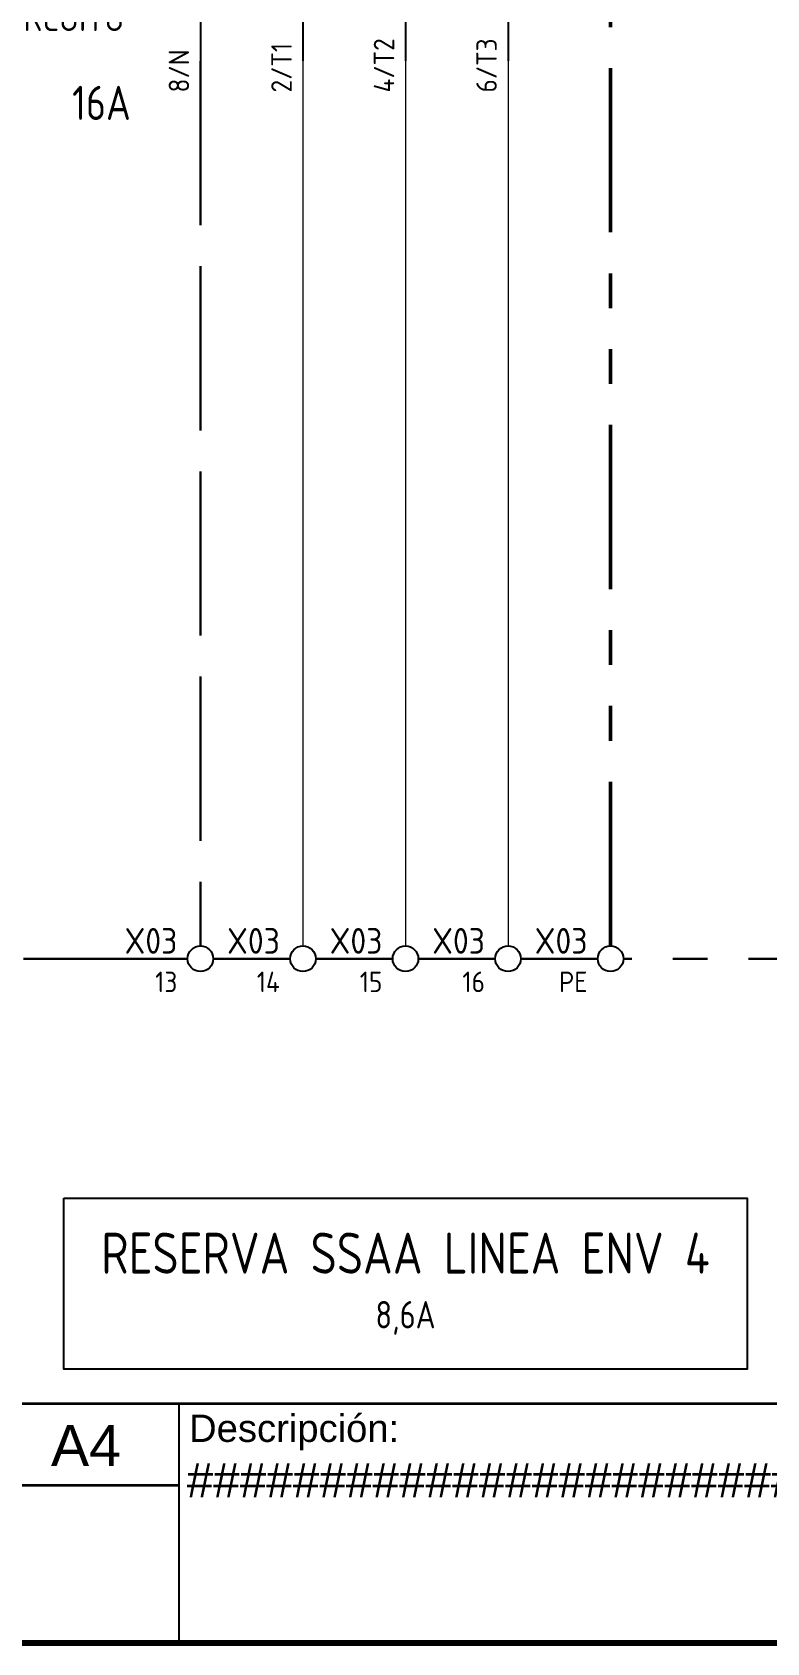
# Model space of a CAD drawing. Header units: inches. Extents: x 13 to 24.7, y 14 to 22.3.
# Drawn here: x 16.656 to 18.771, y 14.179 to 18.814 of the extents above; entities that cross this region are included whole.
import ezdxf
from ezdxf.enums import TextEntityAlignment as Align

# ---------------------------------------------------------------- set-up
doc = ezdxf.new("R2010")
doc.units = ezdxf.units.IN
doc.header["$MEASUREMENT"] = 0
doc.linetypes.add('ACAD_ISO02W100', pattern=[15, 12, -3])
doc.linetypes.add('ACAD_ISO12W100', pattern=[21, 12, -3, 0, -3, 0, -3])
for name, color, linetype, lineweight in [('cond_neutro', 5, 'ACAD_ISO02W100', 30), ('cond_tierra', 3, 'ACAD_ISO12W100', 50), ('GABINETE', 2, 'ACAD_ISO12W100', 30), ('RECUADRO', 7, 'Continuous', 60)]:
    doc.layers.add(name, color=color, linetype=linetype, lineweight=lineweight)
doc.layers.add('CONDUCTOR', color=7, linetype='Continuous', lineweight=15, true_color=0x850585)
for name, color, linetype in [('DESC', 7, 'Continuous'), ('MISC', 7, 'Continuous'), ('RECUADRO_TEXTOS', 7, 'Continuous'), ('SYMS', 7, 'Continuous'), ('TAGS', 7, 'Continuous'), ('TERMS', 7, 'Continuous')]:
    doc.layers.add(name, color=color, linetype=linetype)
doc.styles.add('ARIAL', font='arial.ttf')
doc.styles.add('WD_IEC', font='ISOCP2.shx', dxfattribs={"width": 0.9, "height": 4})

# ---------------------------------------------------------------- blocks, each defined once
blk = doc.blocks.new('HOJA A4_REV1')
blk.add_line((103.42, 22.5), (103.42, 5))
at = {"layer": 'RECUADRO', "lineweight": 35}
for p, q in [((5, 22.5), (167, 22.5)), ((103.42, 16.5), (75, 16.5))]:
    blk.add_line(p, q, dxfattribs=at)
at = {"layer": 'RECUADRO', "lineweight": 80}
blk.add_line((5, 5), (292, 5), dxfattribs=at)
blk.add_line((5, 5), (292, 5), dxfattribs=at)
at = {"style": 'ARIAL', "flags": 9}
blk.add_attdef('WD_TB', (-40.35, 229.75), '', height=3, dxfattribs=at)
at = {"style": 'ARIAL'}
blk.add_attdef('ARCHIVO', (295.38, 18.88), '', height=2, rotation=90, dxfattribs=at)
blk.add_attdef('SECTION', text='', height=2.5, dxfattribs=at).set_placement((275.5, 21.06), align=Align.TOP_CENTER)
for tag, p, height in [('DESCRIPCION_001', (103.99, 15.64), 2.5), ('D', (267.8, 7.3), 5), ('SH', (274.13, 7.31), 5)]:
    blk.add_attdef(tag, p, '', height=height, dxfattribs=at)
blk.add_attdef('TAB', text='', height=3.8, dxfattribs=at).set_placement((248.4, 11.65), align=Align.MIDDLE_CENTER)
blk.add_attdef('FECHA', text='', height=2.5, dxfattribs=at).set_placement((89.14, 9.34), align=Align.MIDDLE)
at = {"layer": 'RECUADRO_TEXTOS', "style": 'ARIAL'}
for s, width, insert, char_height, attachment_point in [('Descripción:', 15.5, (104.17, 20.38), 2, 4), ('A4', 7.9389, (96.63, 19.42), 3, 5)]:
    blk.add_mtext_dynamic_manual_height_columns(s, width=width, gutter_width=20, heights=[0], dxfattribs=dict(at, insert=insert, char_height=char_height, attachment_point=attachment_point))
for tag, height, p in [('01', 3, (64.17, 19.53)), ('DIBUJO', 2, (58.06, 13.56)), ('APROBO', 2, (58.06, 7.88))]:
    blk.add_attdef(tag, text='', height=height, dxfattribs=at).set_placement(p, align=Align.MIDDLE_LEFT)
for tag, p in [('PROYECTO_001', (168.19, 15.5)), ('CLIENTE_001', (168.15, 6.77))]:
    blk.add_attdef(tag, p, '', height=2.5, dxfattribs=at)
blk = doc.blocks.new('VT0002')
blk.add_circle((0, 0), 1.25)
at = {"style": 'WD_IEC', "flags": 1}
for tag, p, height in [('ASSYCODE', (2.75, 10.75), 1), ('CATDESC', (2.75, 9.25), 1), ('MFG', (2.75, 7.25), 1.5), ('CAT', (2.75, 4.75), 1.5), ('X2PIN01', (0, 2.25), 0.25), ('X2TERMDESC01', (0, 1.75), 0.4), ('X4PIN01', (-1.25, 1), 0.25), ('X4TERM01', (-1.25, 0), 0.25), ('X4TERMDESC01', (-1.25, 0.5), 0.4), ('STRIPSEQ', (0, 0), 0.025), ('X2TERM01', (0, 1.25), 0.25), ('X8PIN01', (0, -0.25), 0.25), ('X1PIN01', (1.25, 1), 0.25), ('X1TERM01', (1.25, 0), 0.25), ('X1TERMDESC01', (1.25, 0.5), 0.4), ('LINKTERM', (0, -0.04), 0.025), ('X8TERM01', (0, -1.25), 0.25), ('X8TERMDESC01', (0, -0.75), 0.4)]:
    blk.add_attdef(tag, p, '', height=height, dxfattribs=at)
at = {"style": 'WD_IEC'}
for tag, p in [('INST', (-2.25, 6.5)), ('LOC', (-2.25, 3.5)), ('DESC1', (-2.25, -6.25)), ('DESC2', (-2.25, -9.25)), ('DESC3', (-2.25, -12.25))]:
    blk.add_attdef(tag, text='', height=2.5, dxfattribs=at).set_placement(p, align=Align.RIGHT)
at = {"style": 'WD_IEC', "flags": 8}
for tag, height, p in [('TAGSTRIP', 2.5, (-2.25, 0.5)), ('TERM01', 2, (-2.25, -3.25))]:
    blk.add_attdef(tag, text='', height=height, dxfattribs=at).set_placement(p, align=Align.RIGHT)
blk = doc.blocks.new('VCB1Q143')
for p, q in [((0, 17.5), (0, 12.5)), ((10, 17.5), (10, 12.5)), ((20, 17.5), (20, 12.5)), ((30, 17.5), (30, 12.5)), ((0, 7.5), (-3.12, 13.12)), ((0.62, 11.88), (-0.62, 13.12)), ((-0.62, 11.88), (0.62, 13.12)), ((10, 7.5), (6.88, 13.12)), ((9.38, 11.88), (10.62, 13.12)), ((10.62, 11.88), (9.38, 13.12)), ((20, 7.5), (16.88, 13.12)), ((20.62, 11.88), (19.38, 13.12)), ((19.38, 11.88), (20.62, 13.12)), ((30, 7.5), (26.88, 13.12)), ((29.38, 11.88), (30.62, 13.12)), ((30.62, 11.88), (29.38, 13.12)), ((-1.39, 10), (0.48, 10)), ((0.97, 10), (2.36, 10)), ((3.61, 10), (5.48, 10)), ((6.73, 10), (8.61, 10)), ((9.86, 10), (11.73, 10)), ((12.98, 10), (14.86, 10)), ((16.11, 10), (17.98, 10)), ((19.23, 10), (21.11, 10)), ((22.36, 10), (24.23, 10)), ((25.48, 10), (27.36, 10)), ((0, 7.5), (0, -12.5)), ((10, 7.5), (10, 1.25)), ((20, 7.5), (20, 1.25)), ((30, 7.5), (30, 1.25)), ((10, 1.25), (12.5, 1.25)), ((12.5, 1.25), (12.5, -1.25)), ((20, 1.25), (22.5, 1.25)), ((22.5, 1.25), (22.5, -1.25)), ((30, 1.25), (32.5, 1.25)), ((32.5, 1.25), (32.5, -1.25)), ((12.5, -1.25), (10, -1.25)), ((10, -1.25), (10, -3.75)), ((20, -1.25), (20, -3.75)), ((22.5, -1.25), (20, -1.25)), ((30, -1.25), (30, -3.75)), ((32.5, -1.25), (30, -1.25)), ((5, -2.5), (15, -2.5)), ((15, -2.5), (25, -2.5)), ((25, -2.5), (35, -2.5)), ((10, -6.25), (10, -12.5)), ((20, -6.25), (20, -12.5)), ((30, -6.25), (30, -12.5))]:
    blk.add_line(p, q)
for points in [[(5, 2.5), (5, -7.5), (15, -7.5), (15, 2.5)], [(15, 2.5), (15, -7.5), (25, -7.5), (25, 2.5)], [(25, 2.5), (25, -7.5), (35, -7.5), (35, 2.5)]]:
    blk.add_lwpolyline(points, close=True)
for centre in [(10, -5), (20, -5), (30, -5)]:
    blk.add_arc(centre, 1.25, 270, 90)
at = {"style": 'WD_IEC'}
for tag, p in [('INST', (-7.43, 15.53)), ('LOC', (-7.43, 12.53)), ('TAG1', (-7.43, 9.53)), ('DESC1', (-7.43, -3.58)), ('DESC2', (-7.43, -6.58)), ('DESC3', (-7.43, -9.58))]:
    blk.add_attdef(tag, text='', height=2.5, dxfattribs=at).set_placement(p, align=Align.RIGHT)
for tag, p in [('TERM07', (-1, 17.5)), ('TERM03', (19, 17.5)), ('TERM05', (29, 17.5)), ('TERM01', (9, 17.5))]:
    blk.add_attdef(tag, text='', height=2, rotation=90, dxfattribs=at).set_placement(p, align=Align.RIGHT)
at = {"style": 'WD_IEC', "flags": 1}
for tag, p, height in [('X2TERM07', (0, 17.5), 0.32), ('X2TERM01', (10, 17.5), 0.32), ('X2TERM03', (20, 17.5), 0.32), ('X2TERM05', (30, 17.5), 0.32), ('ASSYCODE', (32.18, 2.64), 1), ('FAMILY', (32.18, 1.14), 1), ('CATDESC', (32.18, -0.36), 1), ('X8TERM08', (0, -12.5), 0.32), ('X8TERM02', (10, -12.5), 0.32), ('X8TERM04', (20, -12.5), 0.32), ('X8TERM06', (30, -12.5), 0.32)]:
    blk.add_attdef(tag, p, '', height=height, dxfattribs=at)
at = {"style": 'WD_IEC'}
for tag, p in [('MFG', (-15.65, 6.1)), ('CAT', (-15.65, 3.53))]:
    blk.add_attdef(tag, p, '', height=1.5, dxfattribs=at)
at = {"lineweight": 15, "style": 'WD_IEC'}
blk.add_attdef('XREF', text='', height=2.5, dxfattribs=at).set_placement((-7.43, -0.58), align=Align.RIGHT)
at = {"style": 'WD_IEC'}
for tag, p in [('TERM08', (-1.1, -12.8)), ('TERM02', (8.9, -12.8)), ('TERM04', (18.9, -12.8)), ('TERM06', (28.9, -12.8))]:
    blk.add_attdef(tag, p, '', height=2, rotation=90, dxfattribs=at)
blk = doc.blocks.new('ALIMENTACION CIRCUITOS')
blk.add_lwpolyline([(95, 37.5), (145, 37.5), (145, 25), (95, 25)], close=True)
at = {"layer": 'cond_neutro'}
blk.add_line((105, 120.62), (105, 55.94), dxfattribs=at)
at = {"layer": 'cond_tierra'}
blk.add_line((135, 55.94), (135, 159.8), dxfattribs=at)
at = {"layer": 'CONDUCTOR'}
for p, q in [((112.5, 120.62), (112.5, 55.94)), ((120, 120.62), (120, 55.94)), ((127.5, 120.62), (127.5, 55.94))]:
    blk.add_line(p, q, dxfattribs=at)
at = {"layer": 'GABINETE'}
for points in [[(41.56, 55), (10, 55), (10, 185), (287.5, 185), (287.5, 55), (135.94, 55)], [(104.06, 55), (73.44, 55)], [(111.56, 55), (105.94, 55)], [(119.06, 55), (113.44, 55)], [(126.56, 55), (120.94, 55)], [(134.06, 55), (128.44, 55)]]:
    blk.add_lwpolyline(points, dxfattribs=at)
ref = blk.add_blockref('HOJA A4_REV1', (0, 0))
ref.add_attrib('DESCRIPCION_001', '#################################', (103.99, 15.64), dxfattribs={"height": 2.5, "style": 'ARIAL'})
at = {"layer": 'SYMS'}
ref = blk.add_blockref('VCB1Q143', (105, 130), dxfattribs=dict(at, xscale=0.75, yscale=0.75, zscale=0.75))
ref.add_attrib('TERM07', '7/N', dxfattribs={"layer": 'TERMS', "height": 1.5, "rotation": 90, "style": 'WD_IEC'}).set_placement((104.25, 144.79), align=Align.RIGHT)
ref.add_attrib('TERM05', '5/L3', dxfattribs={"layer": 'TERMS', "height": 1.5, "rotation": 90, "style": 'WD_IEC'}).set_placement((126.75, 144.79), align=Align.RIGHT)
ref.add_attrib('TERM03', '3/L2', dxfattribs={"layer": 'TERMS', "height": 1.5, "rotation": 90, "style": 'WD_IEC'}).set_placement((119.25, 144.79), align=Align.RIGHT)
ref.add_attrib('TERM08', '8/N', (104.18, 118.32), dxfattribs={"layer": 'TERMS', "height": 1.5, "rotation": 90, "style": 'WD_IEC'})
ref.add_attrib('TERM06', '6/T3', (126.68, 118.32), dxfattribs={"layer": 'TERMS', "height": 1.5, "rotation": 90, "style": 'WD_IEC'})
ref.add_attrib('TERM04', '4/T2', (119.18, 118.32), dxfattribs={"layer": 'TERMS', "height": 1.5, "rotation": 90, "style": 'WD_IEC'})
ref.add_attrib('TERM02', '2/T1', (111.68, 118.32), dxfattribs={"layer": 'TERMS', "height": 1.5, "rotation": 90, "style": 'WD_IEC'})
ref.add_attrib('TERM01', '1/L1', dxfattribs={"layer": 'TERMS', "height": 1.5, "rotation": 90, "style": 'WD_IEC'}).set_placement((111.75, 144.79), align=Align.RIGHT)
ref.add_attrib('MFG', 'SCHNEIDER ELECTRIC', (85.82, 134.58), dxfattribs={"layer": 'MISC', "height": 1.125, "style": 'WD_IEC'})
ref.add_attrib('TAG1', 'Q2', dxfattribs={"layer": 'TAGS', "height": 1.875, "style": 'WD_IEC'}).set_placement((99.43, 137.15), align=Align.RIGHT)
ref.add_attrib('DESC1', 'LLAVE TERMOMAG.', dxfattribs={"layer": 'DESC', "height": 1.875, "style": 'WD_IEC'}).set_placement((99.43, 127.31), align=Align.RIGHT)
ref.add_attrib('DESC2', 'ALIMENTACION', dxfattribs={"layer": 'DESC', "height": 1.875, "style": 'WD_IEC'}).set_placement((99.43, 125.06), align=Align.RIGHT)
ref.add_attrib('DESC3', 'CIRCUITO', dxfattribs={"layer": 'DESC', "height": 1.875, "style": 'WD_IEC'}).set_placement((99.43, 122.81), align=Align.RIGHT)
ref.add_attrib('CAT', 'XXXXX', (93.26, 132.65), dxfattribs={"layer": 'MISC', "height": 1.125, "style": 'WD_IEC'})
ref = blk.add_blockref('VT0002', (105, 55), dxfattribs=dict(at, xscale=0.75, yscale=0.75, zscale=0.75))
ref.add_attrib('TERM01', '13', dxfattribs={"layer": 'TERMS', "height": 1.5, "style": 'WD_IEC', "flags": 8}).set_placement((103.31, 52.56), align=Align.RIGHT)
ref.add_attrib('TAGSTRIP', 'X03', dxfattribs={"layer": 'TAGS', "height": 1.875, "style": 'WD_IEC', "flags": 8}).set_placement((103.31, 55.37), align=Align.RIGHT)
ref = blk.add_blockref('VT0002', (112.5, 55), dxfattribs=dict(at, xscale=0.75, yscale=0.75, zscale=0.75))
ref.add_attrib('TERM01', '14', dxfattribs={"layer": 'TERMS', "height": 1.5, "style": 'WD_IEC', "flags": 8}).set_placement((110.81, 52.56), align=Align.RIGHT)
ref.add_attrib('TAGSTRIP', 'X03', dxfattribs={"layer": 'TAGS', "height": 1.875, "style": 'WD_IEC', "flags": 8}).set_placement((110.81, 55.37), align=Align.RIGHT)
ref = blk.add_blockref('VT0002', (120, 55), dxfattribs=dict(at, xscale=0.75, yscale=0.75, zscale=0.75))
ref.add_attrib('TERM01', '15', dxfattribs={"layer": 'TERMS', "height": 1.5, "style": 'WD_IEC', "flags": 8}).set_placement((118.31, 52.56), align=Align.RIGHT)
ref.add_attrib('TAGSTRIP', 'X03', dxfattribs={"layer": 'TAGS', "height": 1.875, "style": 'WD_IEC', "flags": 8}).set_placement((118.31, 55.37), align=Align.RIGHT)
ref = blk.add_blockref('VT0002', (127.5, 55), dxfattribs=dict(at, xscale=0.75, yscale=0.75, zscale=0.75))
ref.add_attrib('TERM01', '16', dxfattribs={"layer": 'TERMS', "height": 1.5, "style": 'WD_IEC', "flags": 8}).set_placement((125.81, 52.56), align=Align.RIGHT)
ref.add_attrib('TAGSTRIP', 'X03', dxfattribs={"layer": 'TAGS', "height": 1.875, "style": 'WD_IEC', "flags": 8}).set_placement((125.81, 55.37), align=Align.RIGHT)
ref = blk.add_blockref('VT0002', (135, 55), dxfattribs=dict(at, xscale=0.75, yscale=0.75, zscale=0.75))
ref.add_attrib('TERM01', 'PE', dxfattribs={"layer": 'TERMS', "height": 1.5, "style": 'WD_IEC', "flags": 8}).set_placement((133.31, 52.56), align=Align.RIGHT)
ref.add_attrib('TAGSTRIP', 'X03', dxfattribs={"layer": 'TAGS', "height": 1.875, "style": 'WD_IEC', "flags": 8}).set_placement((133.31, 55.37), align=Align.RIGHT)
at = {"style": 'WD_IEC'}
for s, width, insert, char_height, attachment_point in [('\\pi4.34432;16A', 8.3943, (91.27, 118.81), 2.5, 1), ('\\pi4.34432;16A', 8.3943, (91.27, 118.81), 2.5, 1), ('RESERVA SSAA LINEA ENV 4{\\H0.66667x;\\P8,6A}', 50, (120, 31.25), 3, 5)]:
    blk.add_mtext_dynamic_manual_height_columns(s, width=width, gutter_width=20, heights=[0], dxfattribs=dict(at, insert=insert, char_height=char_height, attachment_point=attachment_point))

msp = doc.modelspace()

# ---------------------------------------------------------------- block references
at = {"xscale": 0.03937007874015748, "yscale": 0.03937007874015748, "zscale": 0.03937007874015748}
msp.add_blockref('ALIMENTACION CIRCUITOS', (13.0062, 13.9825), dxfattribs=at)

doc.saveas('drawing.dxf')
